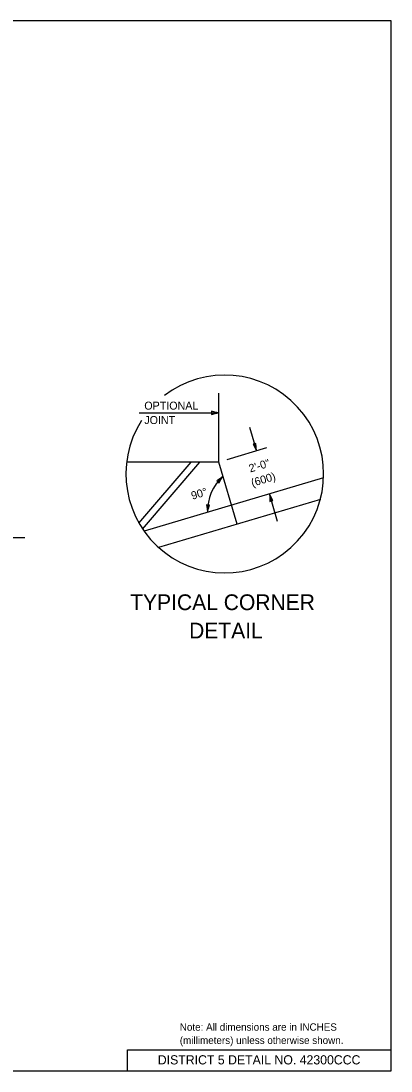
# Model space of a CAD drawing. Extents: x 2261763 to 2262393, y -3124038 to -3123638.
# Drawn here: x 2262251.8 to 2262392.9, y -3124038.3 to -3123638.3 of the extents above; entities that cross this region are included whole.
import ezdxf

# ---------------------------------------------------------------- set-up
doc = ezdxf.new("R2010")
doc.units = 0
for name, color, linetype in [('Default', 7, 'Continuous'), ('RD_Pr_Roadway_Dimensions', 7, 'Continuous'), ('RD_Pr_Roadway_Items', 7, 'Continuous'), ('RD_Pr_Roadway_Notes', 7, 'Continuous'), ('SH_General_Details', 7, 'Continuous')]:
    doc.layers.add(name, color=color, linetype=linetype)

msp = doc.modelspace()

# ---------------------------------------------------------------- linework, layer by layer
at = {"layer": 'Default'}
msp.add_lwpolyline([(2261762.87, -3124038.28), (2262392.87, -3124038.28), (2262392.87, -3123638.28), (2261762.87, -3123638.28)], close=True, dxfattribs=at)
at = {"layer": 'RD_Pr_Roadway_Dimensions'}
for p, q in [((2262338.94, -3123793.01), (2262341.62, -3123802.04)), ((2262345.4, -3123800.92), (2262330.33, -3123805.4)), ((2262349.64, -3123828.98), (2262346.5, -3123818.43))]:
    msp.add_line(p, q, dxfattribs=at)
for points in [[(2262341.38, -3123799.19), (2262340.82, -3123799.35), (2262340.26, -3123799.52), (2262340.99, -3123800.77), (2262341.62, -3123802.04), (2262341.45, -3123800.53)], [(2262326.48, -3123813.43), (2262326.91, -3123813.82), (2262327.35, -3123814.21), (2262328.03, -3123812.94), (2262328.79, -3123811.74), (2262327.59, -3123812.67)], [(2262346.73, -3123821.28), (2262347.3, -3123821.11), (2262347.86, -3123820.94), (2262347.13, -3123819.7), (2262346.5, -3123818.43), (2262346.66, -3123819.94)], [(2262323.73, -3123822.72), (2262323.15, -3123822.67), (2262322.56, -3123822.62), (2262322.78, -3123824.04), (2262322.9, -3123825.46), (2262323.3, -3123823.99)]]:
    msp.add_lwpolyline(points, close=True, dxfattribs=at)
msp.add_arc((2262340.88, -3123825.05), 17.98, 132.2617, 181.2995, dxfattribs=at)
at = {"layer": 'RD_Pr_Roadway_Items'}
for p, q in [((2262327.18, -3123806.34), (2262327.18, -3123780)), ((2262327.18, -3123806.34), (2262292.07, -3123806.34)), ((2262296.79, -3123829.58), (2262316.7, -3123806.34)), ((2262298.17, -3123831.82), (2262320, -3123806.34)), ((2262334.21, -3123829.96), (2262327.18, -3123806.34)), ((2262367.16, -3123812.27), (2262298.75, -3123832.65)), ((2262365.93, -3123820.51), (2262304.28, -3123838.86))]:
    msp.add_line(p, q, dxfattribs=at)
at = {"layer": 'RD_Pr_Roadway_Notes'}
for p, q in [((2262296.86, -3123787.56), (2262327.18, -3123787.56)), ((2262172.03, -3123835.08), (2262253.33, -3123835.08))]:
    msp.add_line(p, q, dxfattribs=at)
msp.add_lwpolyline([(2262324.38, -3123786.98), (2262324.38, -3123787.56), (2262324.38, -3123788.15), (2262325.78, -3123787.81), (2262327.18, -3123787.56), (2262325.69, -3123787.29)], close=True, dxfattribs=at)
msp.add_arc((2262329.5, -3123810.85), 37.69, 147.268, 127.6266, dxfattribs=at)
at = {"layer": 'SH_General_Details'}
for p, q in [((2262292.36, -3124030.27), (2262392.87, -3124030.27)), ((2262292.36, -3124038.28), (2262292.36, -3124030.27))]:
    msp.add_line(p, q, dxfattribs=at)

# ---------------------------------------------------------------- texts
at = {"layer": 'RD_Pr_Roadway_Dimensions'}
for s, rotation, p in [('2\'-0"', 16.5887, (2262339.2, -3123810.3)), ('(600)', 16.5887, (2262340.04, -3123815.77)), ('90°', 16.5726, (2262317.18, -3123820.67))]:
    msp.add_text(s, height=3.048, rotation=rotation, dxfattribs=at).set_placement(p)
at = {"layer": 'RD_Pr_Roadway_Notes'}
for s, height, p in [('OPTIONAL', 3.048, (2262298.82, -3123786.34)), ('JOINT', 3.048, (2262298.82, -3123791.83)), ('TYPICAL CORNER', 6, (2262293.43, -3123862.71)), ('DETAIL', 6, (2262315.9, -3123873.51)), ('Note: All dimensions are in INCHES', 2.808, (2262312.35, -3124022.94)), ('(millimeters) unless otherwise shown.', 2.808, (2262312.35, -3124027.99))]:
    msp.add_text(s, height=height, dxfattribs=at).set_placement(p)
at = {"layer": 'SH_General_Details'}
msp.add_text('DISTRICT 5 DETAIL NO. 42300CCC', height=3.5, dxfattribs=at).set_placement((2262303.97, -3124035.78))

doc.saveas('drawing.dxf')
